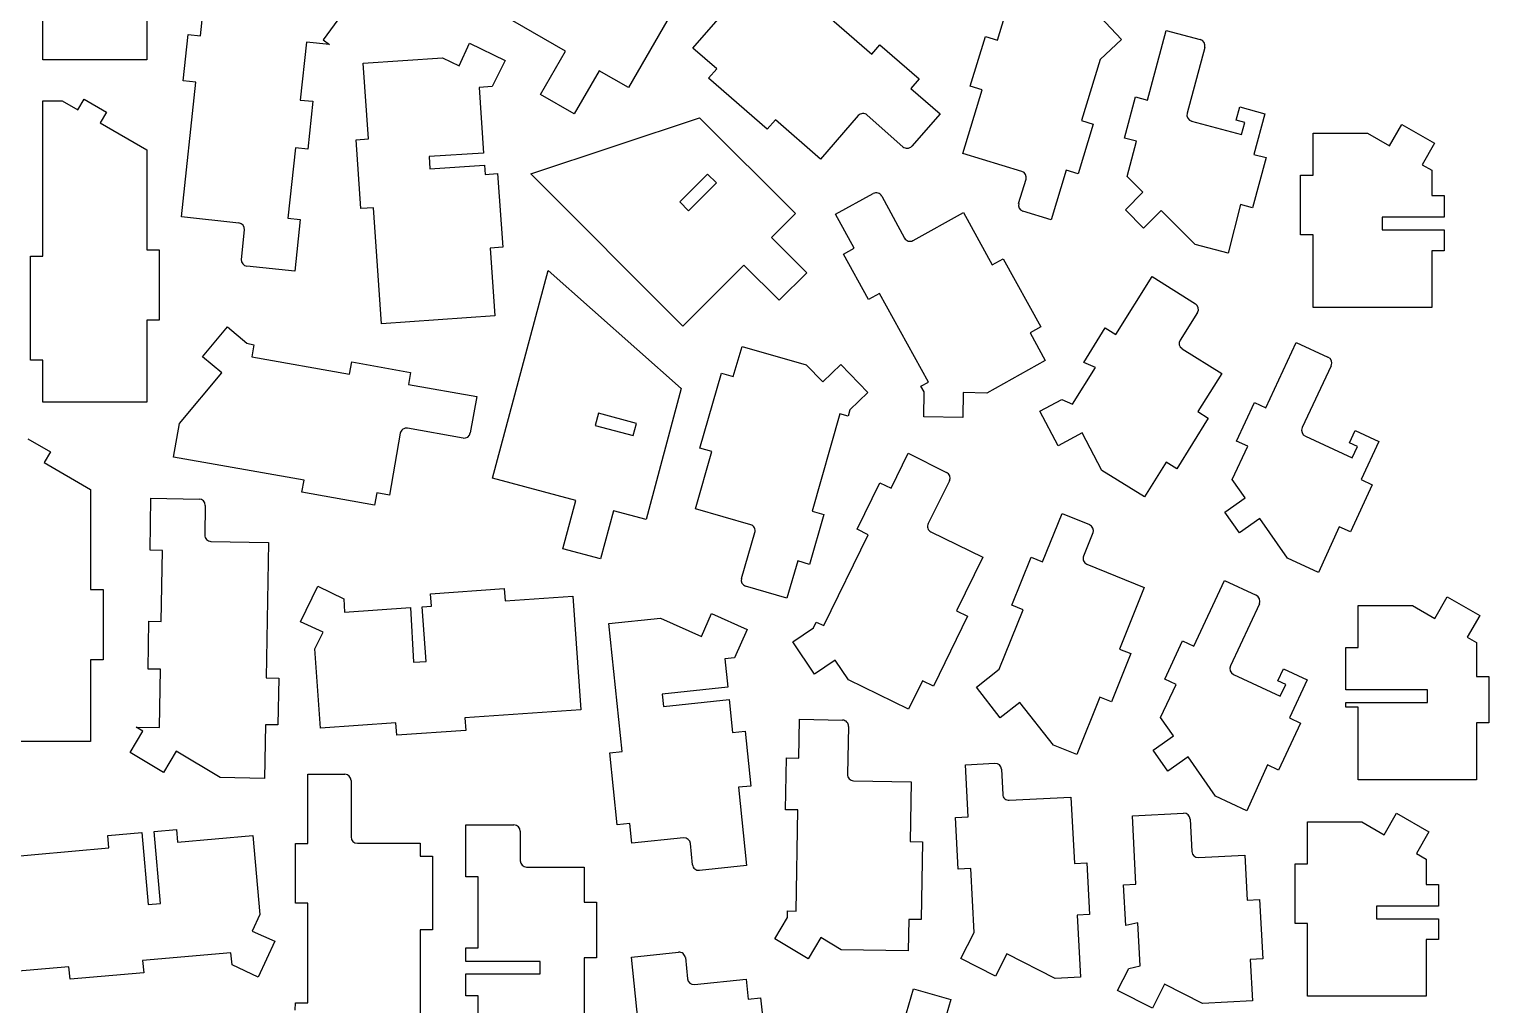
# Model space of a CAD drawing. Extents: x 12 to 2357, y -4 to 494.
# Drawn here: x 2181.2 to 2356.9, y 220.4 to 337.8 of the extents above; entities that cross this region are included whole.
import ezdxf

# ---------------------------------------------------------------- set-up
doc = ezdxf.new("R2010")
doc.units = 0
doc.layers.get('0').update_dxf_attribs({"linetype": 'CONTINUOUS'})

msp = doc.modelspace()

# ---------------------------------------------------------------- linework, layer by layer
for p, q in [((2261.49, 344.92), (2253.33, 330.78)), ((2195.31, 343.99), (2195.31, 334.13)), ((2201.8, 337.03), (2202.48, 343.47)), ((2273.44, 342.8), (2282.62, 334.8)), ((2297.75, 336.49), (2299.93, 343.62)), ((2261.09, 335.54), (2266.37, 341.61)), ((2245.74, 335.16), (2236.74, 340.36)), ((2309.49, 340), (2312.68, 336.57)), ((2182.81, 334.13), (2182.81, 339.17)), ((2218.33, 338.95), (2216.57, 336.53)), ((2315.84, 329.27), (2318.09, 337.67)), ((2318.09, 337.67), (2322.16, 336.58)), ((2199.72, 331.58), (2200.31, 337.19)), ((2200.31, 337.19), (2201.8, 337.03)), ((2214.55, 336.27), (2213.81, 329.28)), ((2217.32, 335.98), (2214.55, 336.27)), ((2216.57, 336.53), (2217.32, 335.98)), ((2232.92, 333.4), (2234.18, 336.12)), ((2234.18, 336.12), (2238.48, 334.03)), ((2282.62, 334.8), (2283.6, 335.93)), ((2283.6, 335.93), (2288.32, 331.82)), ((2294.49, 330.95), (2296.32, 336.93)), ((2296.32, 336.93), (2297.75, 336.49)), ((2312.68, 336.57), (2310.12, 334.18)), ((2195.31, 334.13), (2182.81, 334.13)), ((2221.39, 333.71), (2230.92, 334.37)), ((2230.92, 334.37), (2232.92, 333.4)), ((2238.48, 334.03), (2236.92, 330.91)), ((2242.74, 329.96), (2245.74, 335.16)), ((2263.95, 333.05), (2261.09, 335.54)), ((2310.12, 334.18), (2307.87, 326.83)), ((2322.72, 335.62), (2320.59, 327.69)), ((2222.03, 324.62), (2221.39, 333.71)), ((2249.8, 332.82), (2246.8, 327.62)), ((2253.33, 330.78), (2249.8, 332.82)), ((2262.97, 331.92), (2263.95, 333.05)), ((2199.51, 315.21), (2201.21, 331.43)), ((2201.21, 331.43), (2199.72, 331.58)), ((2236.92, 330.91), (2235.33, 330.81)), ((2235.33, 330.81), (2235.88, 322.88)), ((2270.04, 325.77), (2262.97, 331.92)), ((2288.32, 331.82), (2287.33, 330.69)), ((2287.33, 330.69), (2290.87, 327.62)), ((2293.59, 322.86), (2295.93, 330.51)), ((2295.93, 330.51), (2294.49, 330.95)), ((2182.81, 329.18), (2185.13, 329.18)), ((2182.81, 310.48), (2182.81, 329.18)), ((2185.13, 329.18), (2187.01, 328.1)), ((2187.01, 328.1), (2187.76, 329.4)), ((2187.76, 329.4), (2190.46, 327.84)), ((2213.81, 329.28), (2215.3, 329.13)), ((2215.3, 329.13), (2214.7, 323.39)), ((2246.8, 327.62), (2242.74, 329.96)), ((2313.07, 324.71), (2314.39, 329.66)), ((2314.39, 329.66), (2315.84, 329.27)), ((2190.46, 327.84), (2189.71, 326.54)), ((2241.57, 320.39), (2261.88, 327.16)), ((2261.88, 327.16), (2273.43, 315.62)), ((2281, 327.41), (2276.46, 322.18)), ((2286.38, 323.67), (2282.07, 327.48)), ((2290.87, 327.62), (2287.43, 323.74)), ((2326.52, 326.87), (2326.94, 328.45)), ((2326.94, 328.45), (2329.96, 327.64)), ((2329.96, 327.64), (2328.65, 322.75)), ((2189.71, 326.54), (2195.31, 323.31)), ((2271.03, 326.9), (2270.04, 325.77)), ((2276.46, 322.18), (2271.03, 326.9)), ((2309.3, 326.39), (2307.48, 320.41)), ((2307.87, 326.83), (2309.3, 326.39)), ((2321.14, 326.73), (2327.13, 325.13)), ((2327.53, 326.6), (2326.52, 326.87)), ((2327.13, 325.13), (2327.53, 326.6)), ((2335.76, 325.31), (2342.3, 325.31)), ((2335.76, 320.26), (2335.76, 325.31)), ((2342.3, 325.31), (2344.98, 323.76)), ((2344.98, 323.76), (2346.47, 326.36)), ((2346.47, 326.36), (2350.39, 324.1)), ((2213.21, 323.55), (2212.32, 315.06)), ((2214.7, 323.39), (2213.21, 323.55)), ((2220.53, 324.51), (2222.03, 324.62)), ((2221.11, 316.22), (2220.53, 324.51)), ((2314.52, 324.33), (2313.07, 324.71)), ((2313.38, 320.08), (2314.52, 324.33)), ((2350.39, 324.1), (2348.89, 321.5)), ((2195.31, 323.31), (2195.31, 311.27)), ((2235.88, 322.88), (2229.31, 322.49)), ((2229.31, 322.49), (2229.4, 320.99)), ((2300.7, 320.68), (2293.59, 322.86)), ((2330.1, 322.36), (2328.48, 316.32)), ((2328.65, 322.75), (2330.1, 322.36)), ((2229.4, 320.99), (2235.99, 321.44)), ((2235.99, 321.44), (2236.06, 320.32)), ((2236.06, 320.32), (2237.56, 320.46)), ((2237.56, 320.46), (2238.18, 311.58)), ((2259.89, 302.08), (2241.57, 320.39)), ((2262.85, 320.38), (2259.49, 317.02)), ((2263.91, 319.32), (2262.85, 320.38)), ((2306.04, 320.85), (2304.21, 314.87)), ((2307.48, 320.41), (2306.04, 320.85)), ((2315.28, 318.18), (2313.38, 320.08)), ((2334.26, 320.26), (2335.76, 320.26)), ((2334.26, 313.08), (2334.26, 320.26)), ((2348.89, 321.5), (2350.05, 320.83)), ((2350.05, 320.83), (2350.05, 317.79)), ((2260.55, 315.96), (2263.91, 319.32)), ((2300.31, 316.85), (2301.2, 319.75)), ((2313.16, 316.06), (2315.28, 318.18)), ((2259.49, 317.02), (2260.55, 315.96)), ((2278.25, 315.56), (2282.8, 318.03)), ((2283.82, 317.73), (2286.57, 312.67)), ((2327.03, 316.71), (2325.56, 310.84)), ((2328.48, 316.32), (2327.03, 316.71)), ((2350.05, 317.79), (2351.55, 317.79)), ((2351.55, 317.79), (2351.55, 315.17)), ((2206.41, 314.48), (2199.51, 315.21)), ((2212.32, 315.06), (2213.81, 314.9)), ((2213.81, 314.9), (2213.16, 308.68)), ((2222.61, 316.32), (2221.11, 316.22)), ((2223.59, 302.35), (2222.61, 316.32)), ((2273.43, 315.62), (2270.55, 312.74)), ((2280.52, 311.46), (2278.25, 315.56)), ((2287.59, 312.37), (2293.65, 315.74)), ((2293.65, 315.74), (2297.14, 309.45)), ((2304.21, 314.87), (2300.81, 315.91)), ((2315.34, 313.88), (2313.16, 316.06)), ((2317.46, 316), (2315.34, 313.88)), ((2321.55, 311.91), (2317.46, 316)), ((2344.09, 315.17), (2344.09, 313.67)), ((2351.55, 315.17), (2344.09, 315.17)), ((2206.71, 310.11), (2207.08, 313.66)), ((2335.76, 313.08), (2334.26, 313.08)), ((2335.76, 304.32), (2335.76, 313.08)), ((2344.09, 313.67), (2351.55, 313.67)), ((2351.55, 313.67), (2351.55, 311.14)), ((2195.31, 311.27), (2196.81, 311.27)), ((2196.81, 311.27), (2196.81, 302.8)), ((2238.18, 311.58), (2236.68, 311.45)), ((2236.68, 311.45), (2237.25, 303.3)), ((2270.55, 312.74), (2274.79, 308.49)), ((2279.21, 310.73), (2280.52, 311.46)), ((2325.56, 310.84), (2321.55, 311.91)), ((2350.05, 311.14), (2350.05, 304.32)), ((2351.55, 311.14), (2350.05, 311.14)), ((2181.31, 297.98), (2181.31, 310.48)), ((2181.31, 310.48), (2182.81, 310.48)), ((2267.23, 309.42), (2259.89, 302.08)), ((2271.47, 305.18), (2267.23, 309.42)), ((2282.23, 305.26), (2279.21, 310.73)), ((2297.14, 309.45), (2298.45, 310.17)), ((2298.45, 310.17), (2303, 301.97)), ((2213.16, 308.68), (2207.37, 309.29)), ((2236.95, 283.77), (2243.66, 308.78)), ((2243.66, 308.78), (2259.67, 294.58)), ((2274.79, 308.49), (2271.47, 305.18)), ((2312.02, 301.05), (2316.38, 308.03)), ((2316.38, 308.03), (2321.61, 304.76)), ((2283.54, 305.99), (2282.23, 305.26)), ((2289.44, 295.33), (2283.54, 305.99)), ((2350.05, 304.32), (2335.76, 304.32)), ((2195.31, 302.8), (2195.31, 292.94)), ((2196.81, 302.8), (2195.31, 302.8)), ((2237.25, 303.3), (2223.59, 302.35)), ((2321.84, 303.72), (2319.76, 300.39)), ((2202.04, 298.37), (2205.05, 301.97)), ((2205.05, 301.97), (2207.35, 300.04)), ((2303, 301.97), (2301.68, 301.25)), ((2301.68, 301.25), (2303.52, 297.93)), ((2308.16, 297.68), (2310.74, 301.85)), ((2310.74, 301.85), (2312.02, 301.05)), ((2207.35, 300.04), (2208.21, 299.84)), ((2208.21, 299.84), (2207.95, 298.36)), ((2265.95, 296), (2267, 299.64)), ((2267, 299.64), (2274.74, 297.42)), ((2320, 299.36), (2324.76, 296.38)), ((2330.06, 292.24), (2333.74, 300.12)), ((2333.74, 300.12), (2337.56, 298.34)), ((2182.81, 297.98), (2181.31, 297.98)), ((2182.81, 292.94), (2182.81, 297.98)), ((2204.34, 296.45), (2202.04, 298.37)), ((2207.95, 298.36), (2219.75, 296.28)), ((2219.75, 296.28), (2220.01, 297.76)), ((2220.01, 297.76), (2227.09, 296.51)), ((2274.74, 297.42), (2276.73, 295.36)), ((2276.73, 295.36), (2278.88, 297.45)), ((2278.88, 297.45), (2282.14, 294.07)), ((2303.52, 297.93), (2296.48, 294.02)), ((2306.79, 292.7), (2309.55, 297.11)), ((2309.55, 297.11), (2308.16, 297.68)), ((2337.93, 297.31), (2334.46, 289.86)), ((2199.24, 290.37), (2204.34, 296.45)), ((2227.09, 296.51), (2226.83, 295.03)), ((2261.93, 287.4), (2264.51, 296.41)), ((2264.51, 296.41), (2265.95, 296)), ((2288.55, 294.84), (2289.44, 295.33)), ((2324.76, 296.38), (2321.88, 291.78)), ((2226.83, 295.03), (2235.05, 293.59)), ((2235.05, 293.59), (2234.28, 289.21)), ((2259.67, 294.58), (2255.45, 278.81)), ((2282.14, 294.07), (2279.98, 291.99)), ((2288.93, 294.16), (2288.55, 294.84)), ((2288.88, 291.16), (2288.93, 294.16)), ((2293.62, 294.07), (2293.57, 291.07)), ((2296.48, 294.02), (2293.62, 294.07)), ((2195.31, 292.94), (2182.81, 292.94)), ((2279.98, 291.99), (2279.77, 291.24)), ((2302.86, 291.82), (2305.5, 293.23)), ((2305.06, 287.68), (2302.86, 291.82)), ((2305.5, 293.23), (2306.79, 292.7)), ((2321.88, 291.78), (2323.15, 290.98)), ((2326.54, 288.24), (2328.7, 292.88)), ((2328.7, 292.88), (2330.06, 292.24)), ((2198.52, 286.31), (2199.24, 290.37)), ((2249.7, 291.58), (2249.31, 290.13)), ((2249.31, 290.13), (2253.9, 288.9)), ((2254.29, 290.35), (2249.7, 291.58)), ((2253.9, 288.9), (2254.29, 290.35)), ((2278.79, 291.52), (2275.43, 279.82)), ((2279.77, 291.24), (2278.79, 291.52)), ((2293.57, 291.07), (2288.88, 291.16)), ((2323.15, 290.98), (2319.35, 284.91)), ((2181.01, 288.52), (2183.72, 286.95)), ((2225.84, 289.17), (2224.53, 281.73)), ((2233.41, 288.6), (2226.71, 289.78)), ((2307.94, 289.21), (2305.06, 287.68)), ((2310.33, 284.71), (2307.94, 289.21)), ((2334.84, 288.83), (2340.46, 286.21)), ((2340.16, 288.03), (2340.85, 289.51)), ((2340.85, 289.51), (2343.68, 288.18)), ((2183.72, 286.95), (2182.97, 285.66)), ((2261.39, 280.07), (2263.37, 286.98)), ((2263.37, 286.98), (2261.93, 287.4)), ((2284.94, 282.58), (2287, 286.79)), ((2287, 286.79), (2291.63, 284.47)), ((2326.04, 283.62), (2327.9, 287.61)), ((2327.9, 287.61), (2326.54, 288.24)), ((2341.1, 287.59), (2340.16, 288.03)), ((2340.46, 286.21), (2341.1, 287.59)), ((2343.68, 288.18), (2341.54, 283.6)), ((2182.97, 285.66), (2188.56, 282.42)), ((2214.26, 283.55), (2198.52, 286.31)), ((2318.08, 285.71), (2315.45, 281.51)), ((2319.35, 284.91), (2318.08, 285.71)), ((2214, 282.08), (2214.26, 283.55)), ((2246.99, 281.08), (2236.95, 283.77)), ((2280.85, 277.62), (2283.59, 283.23)), ((2283.59, 283.23), (2284.94, 282.58)), ((2291.97, 283.47), (2289.4, 278.32)), ((2315.45, 281.51), (2310.33, 284.71)), ((2327.58, 281.42), (2326.04, 283.62)), ((2341.54, 283.6), (2342.9, 282.96)), ((2188.56, 282.42), (2188.56, 270.39)), ((2195.72, 275.1), (2195.82, 281.36)), ((2195.82, 281.36), (2201.64, 281.26)), ((2222.75, 280.54), (2214, 282.08)), ((2223.01, 282.01), (2222.75, 280.54)), ((2224.53, 281.73), (2223.01, 282.01)), ((2325.13, 279.7), (2327.58, 281.42)), ((2342.9, 282.96), (2340.26, 277.3)), ((2202.37, 280.49), (2202.31, 276.93)), ((2245.43, 275.28), (2246.99, 281.08)), ((2251.51, 279.86), (2249.96, 274.07)), ((2255.45, 278.81), (2251.51, 279.86)), ((2268.05, 278.16), (2261.39, 280.07)), ((2275.43, 279.82), (2276.87, 279.4)), ((2303.2, 273.72), (2305.54, 279.51)), ((2305.54, 279.51), (2308.85, 278.18)), ((2326.89, 277.18), (2325.13, 279.7)), ((2276.87, 279.4), (2275.14, 273.4)), ((2329.35, 278.9), (2326.89, 277.18)), ((2332.67, 274.16), (2329.35, 278.9)), ((2338.9, 277.93), (2336.43, 272.41)), ((2340.26, 277.3), (2338.9, 277.93)), ((2203.05, 276.17), (2209.99, 276.04)), ((2209.99, 276.04), (2209.71, 259.74)), ((2266.93, 271.71), (2268.56, 277.23)), ((2276.85, 266.02), (2282.19, 276.96)), ((2282.19, 276.96), (2280.85, 277.62)), ((2289.75, 277.31), (2295.98, 274.27)), ((2309.26, 277.2), (2308.13, 274.39)), ((2197.22, 275.08), (2195.72, 275.1)), ((2197.07, 266.54), (2197.22, 275.08)), ((2249.96, 274.07), (2245.43, 275.28)), ((2295.98, 274.27), (2292.82, 267.81)), ((2299.47, 268.48), (2301.81, 274.28)), ((2301.81, 274.28), (2303.2, 273.72)), ((2273.7, 273.81), (2272.4, 269.31)), ((2275.14, 273.4), (2273.7, 273.81)), ((2308.54, 273.41), (2315.44, 270.63)), ((2336.43, 272.41), (2332.67, 274.16)), ((2213.82, 266.49), (2215.91, 270.79)), ((2215.91, 270.79), (2219.03, 269.23)), ((2272.4, 269.31), (2267.43, 270.78)), ((2321.42, 263.57), (2325.1, 271.46)), ((2325.1, 271.46), (2328.92, 269.68)), ((2188.56, 270.39), (2190.06, 270.39)), ((2190.06, 270.39), (2190.06, 261.92)), ((2219.03, 269.23), (2219.13, 267.64)), ((2229.48, 269.86), (2238.36, 270.48)), ((2229.62, 268.37), (2229.48, 269.86)), ((2238.36, 270.48), (2238.49, 268.99)), ((2238.49, 268.99), (2246.64, 269.56)), ((2246.64, 269.56), (2247.59, 255.89)), ((2315.44, 270.63), (2312.44, 263.21)), ((2350.43, 266.88), (2351.92, 269.49)), ((2351.92, 269.49), (2355.83, 267.23)), ((2219.13, 267.64), (2227.06, 268.19)), ((2227.06, 268.19), (2227.45, 261.62)), ((2228.5, 268.29), (2229.62, 268.37)), ((2228.95, 261.71), (2228.5, 268.29)), ((2262.12, 264.73), (2263.34, 267.47)), ((2263.34, 267.47), (2267.62, 265.57)), ((2292.82, 267.81), (2294.17, 267.15)), ((2297.98, 260.79), (2300.86, 267.92)), ((2300.86, 267.92), (2299.47, 268.48)), ((2329.3, 268.64), (2325.83, 261.2)), ((2341.2, 268.43), (2347.74, 268.43)), ((2341.2, 263.39), (2341.2, 268.43)), ((2347.74, 268.43), (2350.43, 266.88)), ((2355.83, 267.23), (2354.33, 264.63)), ((2195.47, 260.8), (2195.57, 266.56)), ((2195.57, 266.56), (2197.07, 266.54)), ((2216.54, 265.22), (2213.82, 266.49)), ((2250.94, 266.28), (2257.17, 266.94)), ((2252.56, 250.86), (2250.94, 266.28)), ((2257.17, 266.94), (2262.12, 264.73)), ((2267.62, 265.57), (2266.09, 262.13)), ((2273.11, 264.09), (2275.59, 265.76)), ((2275.59, 265.76), (2275.94, 266.46)), ((2275.94, 266.46), (2276.85, 266.02)), ((2294.17, 267.15), (2290.06, 258.73)), ((2215.57, 263.23), (2216.54, 265.22)), ((2275.73, 260.2), (2273.11, 264.09)), ((2317.9, 259.57), (2320.06, 264.21)), ((2320.06, 264.21), (2321.42, 263.57)), ((2354.33, 264.63), (2355.43, 264)), ((2355.43, 264), (2355.43, 259.9)), ((2188.56, 261.92), (2188.56, 252.06)), ((2190.06, 261.92), (2188.56, 261.92)), ((2216.23, 253.7), (2215.57, 263.23)), ((2266.09, 262.13), (2264.94, 262.01)), ((2264.94, 262.01), (2265.29, 258.62)), ((2313.83, 262.65), (2311.49, 256.85)), ((2312.44, 263.21), (2313.83, 262.65)), ((2339.7, 263.39), (2341.2, 263.39)), ((2339.7, 258.29), (2339.7, 263.39)), ((2196.97, 260.77), (2195.47, 260.8)), ((2196.84, 253.75), (2196.97, 260.77)), ((2227.45, 261.62), (2228.95, 261.71)), ((2278.21, 261.88), (2275.73, 260.2)), ((2279.82, 259.5), (2278.21, 261.88)), ((2295.22, 258.63), (2297.98, 260.79)), ((2326.2, 260.16), (2331.82, 257.54)), ((2331.52, 259.36), (2332.21, 260.84)), ((2332.21, 260.84), (2335.05, 259.52)), ((2209.71, 259.74), (2211.21, 259.71)), ((2211.21, 259.71), (2211.11, 254.08)), ((2265.29, 258.62), (2257.39, 257.79)), ((2287.05, 255.97), (2279.82, 259.5)), ((2288.72, 259.38), (2287.05, 255.97)), ((2290.06, 258.73), (2288.72, 259.38)), ((2298.1, 254.94), (2295.22, 258.63)), ((2317.4, 254.96), (2319.26, 258.94)), ((2319.26, 258.94), (2317.9, 259.57)), ((2332.47, 258.92), (2331.52, 259.36)), ((2331.82, 257.54), (2332.47, 258.92)), ((2335.05, 259.52), (2332.91, 254.93)), ((2355.43, 259.9), (2356.93, 259.9)), ((2356.93, 259.9), (2356.93, 254.34)), ((2257.39, 257.79), (2257.55, 256.3)), ((2257.55, 256.3), (2265.45, 257.13)), ((2265.45, 257.13), (2265.86, 253.17)), ((2300.47, 256.79), (2298.1, 254.94)), ((2304.49, 251.64), (2300.47, 256.79)), ((2310.1, 257.41), (2307.3, 250.5)), ((2311.49, 256.85), (2310.1, 257.41)), ((2349.54, 258.29), (2339.7, 258.29)), ((2339.7, 256.79), (2349.54, 256.79)), ((2339.7, 256.21), (2339.7, 256.79)), ((2349.54, 256.79), (2349.54, 258.29)), ((2247.59, 255.89), (2233.62, 254.91)), ((2233.62, 254.91), (2233.72, 253.42)), ((2318.95, 252.76), (2317.4, 254.96)), ((2332.91, 254.93), (2334.27, 254.29)), ((2341.2, 256.21), (2339.7, 256.21)), ((2341.2, 247.45), (2341.2, 256.21)), ((2193.31, 250.75), (2194.85, 253.32)), ((2194.85, 253.32), (2194.06, 253.8)), ((2194.06, 253.8), (2196.84, 253.75)), ((2209.61, 254.1), (2209.5, 247.63)), ((2211.11, 254.08), (2209.61, 254.1)), ((2225.32, 254.34), (2216.23, 253.7)), ((2225.43, 252.84), (2225.32, 254.34)), ((2233.72, 253.42), (2225.43, 252.84)), ((2265.86, 253.17), (2267.36, 253.33)), ((2267.36, 253.33), (2268.05, 246.72)), ((2273.84, 250.09), (2273.93, 254.78)), ((2273.93, 254.78), (2279.11, 254.65)), ((2279.84, 253.88), (2279.69, 248.13)), ((2334.27, 254.29), (2331.62, 248.63)), ((2355.43, 254.34), (2355.43, 247.45)), ((2356.93, 254.34), (2355.43, 254.34)), ((2188.56, 252.06), (2176.06, 252.06)), ((2307.3, 250.5), (2304.49, 251.64)), ((2316.49, 251.03), (2318.95, 252.76)), ((2197.33, 248.33), (2193.31, 250.75)), ((2198.87, 250.9), (2197.33, 248.33)), ((2204.16, 247.73), (2198.87, 250.9)), ((2251.07, 250.7), (2252.56, 250.86)), ((2251.98, 242.06), (2251.07, 250.7)), ((2272.23, 243.87), (2272.34, 250.12)), ((2272.34, 250.12), (2273.84, 250.09)), ((2318.26, 248.51), (2316.49, 251.03)), ((2320.71, 250.23), (2318.26, 248.51)), ((2324.03, 245.49), (2320.71, 250.23)), ((2214.73, 248.14), (2219.18, 248.14)), ((2214.73, 239.79), (2214.73, 248.14)), ((2293.89, 249.26), (2297.45, 249.45)), ((2294.22, 243.02), (2293.89, 249.26)), ((2298.24, 248.74), (2298.39, 245.71)), ((2330.26, 249.26), (2327.79, 243.74)), ((2331.62, 248.63), (2330.26, 249.26)), ((2209.5, 247.63), (2204.16, 247.73)), ((2219.93, 247.39), (2219.93, 240.59)), ((2268.05, 246.72), (2266.56, 246.57)), ((2266.56, 246.57), (2267.55, 237.17)), ((2280.42, 247.36), (2287.36, 247.24)), ((2287.36, 247.24), (2287.23, 240.04)), ((2355.43, 247.45), (2341.2, 247.45)), ((2299.18, 245), (2306.61, 245.39)), ((2306.61, 245.39), (2307.03, 237.4)), ((2327.79, 243.74), (2324.03, 245.49)), ((2273.73, 243.85), (2272.23, 243.87)), ((2273.5, 231.67), (2273.73, 243.85)), ((2292.72, 242.94), (2294.22, 243.02)), ((2293.04, 236.7), (2292.72, 242.94)), ((2314.02, 243.13), (2320.17, 243.45)), ((2314.44, 234.91), (2314.02, 243.13)), ((2320.96, 242.74), (2321.16, 238.82)), ((2344.31, 240.84), (2345.8, 243.45)), ((2345.8, 243.45), (2349.72, 241.19)), ((2190.61, 240.75), (2194.72, 241.11)), ((2194.72, 241.11), (2195.47, 232.45)), ((2196.21, 241.24), (2198.89, 241.48)), ((2196.97, 232.58), (2196.21, 241.24)), ((2198.89, 241.48), (2199.02, 239.98)), ((2233.72, 242.03), (2239.54, 242.03)), ((2233.72, 235.78), (2233.72, 242.03)), ((2240.29, 241.28), (2240.29, 237.71)), ((2253.47, 242.22), (2251.98, 242.06)), ((2253.72, 239.83), (2253.47, 242.22)), ((2335.09, 242.39), (2341.63, 242.39)), ((2335.09, 237.34), (2335.09, 242.39)), ((2341.63, 242.39), (2344.31, 240.84)), ((2349.72, 241.19), (2348.22, 238.59)), ((2176.79, 238.04), (2190.74, 239.26)), ((2190.74, 239.26), (2190.61, 240.75)), ((2199.02, 239.98), (2208.1, 240.78)), ((2208.1, 240.78), (2208.94, 231.26)), ((2213.23, 239.79), (2214.73, 239.79)), ((2213.23, 232.61), (2213.23, 239.79)), ((2220.68, 239.84), (2228.23, 239.84)), ((2228.23, 239.84), (2228.23, 238.29)), ((2259.96, 240.47), (2253.72, 239.83)), ((2261.05, 237.24), (2260.78, 239.8)), ((2287.23, 240.04), (2288.73, 240.02)), ((2288.73, 240.02), (2288.57, 230.64)), ((2228.23, 238.29), (2229.72, 238.29)), ((2229.72, 238.29), (2229.72, 229.4)), ((2307.03, 237.4), (2308.53, 237.48)), ((2308.53, 237.48), (2308.85, 231.24)), ((2321.95, 238.11), (2327.56, 238.39)), ((2327.56, 238.39), (2327.84, 232.98)), ((2333.59, 237.34), (2335.09, 237.34)), ((2333.59, 230.17), (2333.59, 237.34)), ((2348.22, 238.59), (2349.38, 237.92)), ((2349.38, 237.92), (2349.38, 234.88)), ((2235.22, 235.78), (2233.72, 235.78)), ((2235.22, 227.23), (2235.22, 235.78)), ((2241.04, 236.96), (2247.98, 236.96)), ((2247.98, 236.96), (2247.98, 232.73)), ((2267.55, 237.17), (2261.87, 236.57)), ((2294.54, 236.78), (2293.04, 236.7)), ((2294.94, 229.1), (2294.54, 236.78)), ((2312.94, 234.84), (2314.44, 234.91)), ((2313.21, 229.94), (2312.94, 234.84)), ((2349.38, 234.88), (2350.88, 234.88)), ((2350.88, 234.88), (2350.88, 232.25)), ((2195.47, 232.45), (2196.97, 232.58)), ((2214.73, 232.61), (2213.23, 232.61)), ((2214.73, 220.63), (2214.73, 232.61)), ((2247.98, 232.73), (2249.48, 232.73)), ((2249.48, 232.73), (2249.48, 226.03)), ((2327.84, 232.98), (2329.33, 233.05)), ((2329.33, 233.05), (2329.7, 225.9)), ((2343.42, 232.25), (2343.42, 230.75)), ((2350.88, 232.25), (2343.42, 232.25)), ((2208.94, 231.26), (2208, 229.25)), ((2270.93, 228.34), (2272.48, 230.91)), ((2272.48, 230.91), (2272.49, 231.69)), ((2272.49, 231.69), (2273.5, 231.67)), ((2287.07, 230.67), (2287, 226.88)), ((2288.57, 230.64), (2287.07, 230.67)), ((2308.85, 231.24), (2307.35, 231.16)), ((2307.35, 231.16), (2307.74, 223.71)), ((2314.68, 230.27), (2313.21, 229.94)), ((2314.94, 225.07), (2314.68, 230.27)), ((2343.42, 230.75), (2350.88, 230.75)), ((2350.88, 230.75), (2350.88, 228.23)), ((2208, 229.25), (2210.74, 228.03)), ((2228.23, 229.4), (2228.24, 213.43)), ((2229.72, 229.4), (2228.23, 229.4)), ((2293.35, 225.97), (2294.94, 229.1)), ((2335.09, 230.17), (2333.59, 230.17)), ((2335.09, 221.41), (2335.09, 230.17)), ((2210.74, 228.03), (2208.74, 223.73)), ((2233.72, 227.23), (2235.22, 227.23)), ((2233.72, 225.61), (2233.72, 227.23)), ((2274.95, 225.92), (2270.93, 228.34)), ((2276.5, 228.49), (2274.95, 225.92)), ((2278.95, 227.02), (2276.5, 228.49)), ((2287, 226.88), (2278.95, 227.02)), ((2349.38, 228.23), (2349.38, 221.41)), ((2350.88, 228.23), (2349.38, 228.23)), ((2205.46, 226.66), (2194.79, 225.73)), ((2194.79, 225.73), (2194.95, 224.24)), ((2205.59, 225.2), (2205.46, 226.66)), ((2208.74, 223.73), (2205.59, 225.2)), ((2242.68, 225.61), (2233.72, 225.61)), ((2242.68, 224.11), (2242.68, 225.61)), ((2247.98, 226.03), (2247.98, 208.55)), ((2249.48, 226.03), (2247.98, 226.03)), ((2253.68, 226.13), (2259.35, 226.73)), ((2254.66, 216.73), (2253.68, 226.13)), ((2260.18, 226.06), (2260.44, 223.5)), ((2297.53, 223.85), (2293.35, 225.97)), ((2298.89, 226.52), (2297.53, 223.85)), ((2304.71, 223.55), (2298.89, 226.52)), ((2313.59, 224.77), (2314.94, 225.07)), ((2329.7, 225.9), (2328.2, 225.82)), ((2328.2, 225.82), (2328.46, 220.87)), ((2185.93, 224.95), (2177.99, 224.26)), ((2186.09, 223.46), (2185.93, 224.95)), ((2194.95, 224.24), (2186.09, 223.46)), ((2233.72, 224.11), (2242.68, 224.11)), ((2233.72, 221.47), (2233.72, 224.11)), ((2261.26, 222.83), (2267.51, 223.47)), ((2267.51, 223.47), (2267.75, 221.08)), ((2307.74, 223.71), (2304.71, 223.55)), ((2312.23, 222.1), (2313.59, 224.77)), ((2235.22, 221.47), (2233.72, 221.47)), ((2235.22, 214.44), (2235.22, 221.47)), ((2286.8, 219.42), (2287.63, 222.31)), ((2287.63, 222.31), (2292.13, 221.01)), ((2316.41, 219.97), (2312.23, 222.1)), ((2317.89, 222.88), (2316.41, 219.97)), ((2322.43, 220.56), (2317.89, 222.88)), ((2213.19, 219.74), (2213.23, 220.63)), ((2213.23, 220.63), (2214.73, 220.63)), ((2267.75, 221.08), (2269.24, 221.24)), ((2269.24, 221.24), (2270.15, 212.6)), ((2292.13, 221.01), (2291.31, 218.13)), ((2328.46, 220.87), (2322.43, 220.56)), ((2349.38, 221.41), (2335.09, 221.41))]:
    msp.add_line(p, q)
for centre, radius, start, end in [((2321.96, 335.82), 0.781, 345.0002, 75.0002), ((2281.57, 326.92), 0.75, 48.5004, 138.9996), ((2321.35, 327.49), 0.781, 165.0002, 255.0002), ((2286.87, 324.23), 0.75, 228.4994, 318.5004), ((2300.48, 319.97), 0.75, 342.9999, 72.9999), ((2283.16, 317.37), 0.75, 28.5002, 118.5002), ((2301.03, 316.63), 0.75, 162.9999, 252.9999), ((2206.33, 313.74), 0.75, 353.9997, 83.9997), ((2287.22, 313.03), 0.75, 208.5002, 298.9993), ((2207.45, 310.03), 0.75, 173.9997, 263.9997), ((2321.21, 304.12), 0.75, 327.9431, 57.9431), ((2320.39, 300), 0.75, 147.9431, 237.9431), ((2337.23, 297.64), 0.781, 334.9999, 64.9999), ((2226.58, 289.04), 0.75, 79.9998, 169.9998), ((2233.54, 289.34), 0.75, 259.9998, 349.9998), ((2335.17, 289.53), 0.781, 154.9999, 244.9999), ((2291.3, 283.8), 0.75, 333.4999, 63.4999), ((2201.62, 280.51), 0.75, 358.9999, 88.9999), ((2267.84, 277.44), 0.75, 343.5002, 73.9997), ((2290.08, 277.99), 0.75, 153.5005, 243.9997), ((2308.57, 277.48), 0.75, 337.9997, 67.9997), ((2203.06, 276.92), 0.75, 178.9999, 268.9999), ((2308.82, 274.11), 0.75, 157.9997, 248.0004), ((2267.65, 271.5), 0.75, 163.5, 253.5), ((2328.59, 268.97), 0.781, 334.9999, 64.9999), ((2326.53, 260.87), 0.781, 154.9999, 244.9999), ((2279.09, 253.9), 0.75, 358.4994, 88.5002), ((2219.18, 247.39), 0.75, 0, 90), ((2280.44, 248.11), 0.75, 178.5002, 268.9999), ((2297.49, 248.7), 0.75, 2.9999, 92.9999), ((2299.14, 245.75), 0.75, 182.9999, 272.9999), ((2320.21, 242.7), 0.75, 2.9432, 92.9432), ((2239.54, 241.28), 0.75, 0, 90), ((2220.68, 240.59), 0.75, 180, 270), ((2260.04, 239.72), 0.75, 5.8474, 95.8474), ((2241.04, 237.71), 0.75, 180, 270), ((2321.91, 238.86), 0.75, 182.9432, 272.9432), ((2261.79, 237.32), 0.75, 185.8474, 276.0003), ((2259.43, 225.98), 0.75, 5.8474, 96.0003), ((2261.18, 223.58), 0.75, 185.8474, 275.8474)]:
    msp.add_arc(centre, radius, start, end)

doc.saveas('drawing.dxf')
